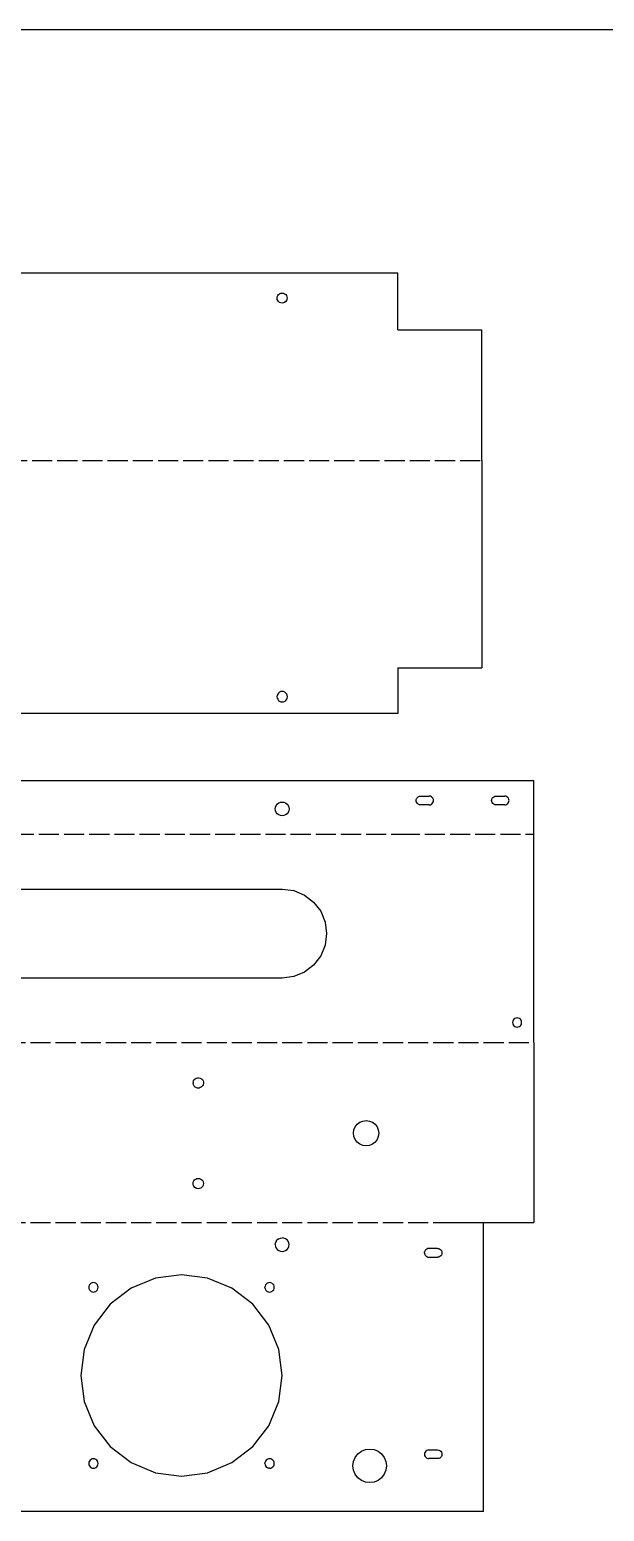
# Model space of a CAD drawing. Extents: x -1267 to 2080, y -21 to 4009.
# Drawn here: x 83 to 426, y 3126 to 4009 of the extents above; entities that cross this region are included whole.
import ezdxf

# ---------------------------------------------------------------- set-up
doc = ezdxf.new("R2010")
doc.units = 0
doc.linetypes.add('ACAD_ISO02W100', pattern=[15, 12, -3])
doc.layers.add('Layer0', color=7, linetype='Continuous', true_color=0xffffff)

msp = doc.modelspace()

# ---------------------------------------------------------------- linework, layer by layer
at = {"layer": 'Layer0'}
for p, q in [((-1059.02, 4008.75, -25.52), (596.48, 4008.75, -25.52)), ((-435.07, 3863.78, -25.51), (302.93, 3863.78, -25.51)), ((302.93, 3829.78, -25.51), (302.93, 3863.78, -25.51)), ((230.9, 3848.78, -25.51), (231, 3849.56, -25.51)), ((231, 3849.56, -25.51), (231.3, 3850.28, -25.51)), ((231.3, 3850.28, -25.51), (231.77, 3850.9, -25.51)), ((231.77, 3850.9, -25.51), (232.4, 3851.38, -25.51)), ((232.4, 3851.38, -25.51), (233.12, 3851.68, -25.51)), ((233.12, 3851.68, -25.51), (233.9, 3851.78, -25.51)), ((233.9, 3851.78, -25.51), (234.67, 3851.68, -25.51)), ((234.67, 3851.68, -25.51), (235.4, 3851.38, -25.51)), ((235.4, 3851.38, -25.51), (236.02, 3850.9, -25.51)), ((236.02, 3850.9, -25.51), (236.49, 3850.28, -25.51)), ((236.49, 3850.28, -25.51), (236.79, 3849.56, -25.51)), ((236.79, 3849.56, -25.51), (236.9, 3848.78, -25.51)), ((231, 3848, -25.51), (230.9, 3848.78, -25.51)), ((231.3, 3847.28, -25.51), (231, 3848, -25.51)), ((231.77, 3846.66, -25.51), (231.3, 3847.28, -25.51)), ((232.4, 3846.18, -25.51), (231.77, 3846.66, -25.51)), ((233.12, 3845.88, -25.51), (232.4, 3846.18, -25.51)), ((233.9, 3845.78, -25.51), (233.12, 3845.88, -25.51)), ((234.67, 3845.88, -25.51), (233.9, 3845.78, -25.51)), ((235.4, 3846.18, -25.51), (234.67, 3845.88, -25.51)), ((236.02, 3846.66, -25.51), (235.4, 3846.18, -25.51)), ((236.49, 3847.28, -25.51), (236.02, 3846.66, -25.51)), ((236.79, 3848, -25.51), (236.49, 3847.28, -25.51)), ((236.9, 3848.78, -25.51), (236.79, 3848, -25.51)), ((302.93, 3829.78, -25.51), (352.93, 3829.78, -25.51)), ((352.93, 3751.98, -25.51), (352.93, 3829.78, -25.51)), ((352.93, 3751.98, -25.51), (352.93, 3628.41, -25.51)), ((302.93, 3628.41, -25.51), (302.93, 3601.28, -25.51)), ((302.93, 3628.41, -25.51), (352.93, 3628.41, -25.51)), ((230.94, 3612.08, -25.51), (230.83, 3611.28, -25.51)), ((230.83, 3611.28, -25.51), (230.94, 3610.48, -25.51)), ((231.25, 3612.83, -25.51), (230.94, 3612.08, -25.51)), ((231.74, 3613.47, -25.51), (231.25, 3612.83, -25.51)), ((232.38, 3613.96, -25.51), (231.74, 3613.47, -25.51)), ((233.13, 3614.27, -25.51), (232.38, 3613.96, -25.51)), ((233.93, 3614.38, -25.51), (233.13, 3614.27, -25.51)), ((234.74, 3614.27, -25.51), (233.93, 3614.38, -25.51)), ((235.48, 3613.96, -25.51), (234.74, 3614.27, -25.51)), ((236.12, 3613.47, -25.51), (235.48, 3613.96, -25.51)), ((236.62, 3612.83, -25.51), (236.12, 3613.47, -25.51)), ((236.93, 3612.08, -25.51), (236.62, 3612.83, -25.51)), ((237.03, 3611.28, -25.51), (236.93, 3612.08, -25.51)), ((236.93, 3610.48, -25.51), (237.03, 3611.28, -25.51)), ((230.94, 3610.48, -25.51), (231.25, 3609.73, -25.51)), ((231.25, 3609.73, -25.51), (231.74, 3609.09, -25.51)), ((231.74, 3609.09, -25.51), (232.38, 3608.59, -25.51)), ((232.38, 3608.59, -25.51), (233.13, 3608.28, -25.51)), ((233.13, 3608.28, -25.51), (233.93, 3608.18, -25.51)), ((233.93, 3608.18, -25.51), (234.74, 3608.28, -25.51)), ((234.74, 3608.28, -25.51), (235.48, 3608.59, -25.51)), ((235.48, 3608.59, -25.51), (236.12, 3609.09, -25.51)), ((236.12, 3609.09, -25.51), (236.62, 3609.73, -25.51)), ((236.62, 3609.73, -25.51), (236.93, 3610.48, -25.51)), ((302.93, 3601.28, -25.51), (-435.07, 3601.28, -25.51)), ((-516.07, 3561.43, -25.64), (383.93, 3561.43, -25.64)), ((383.93, 3529.43, -25.55), (383.93, 3561.43, -25.64)), ((313.73, 3549.43, -25.61), (313.82, 3550.1, -25.61)), ((313.82, 3548.76, -25.6), (313.73, 3549.43, -25.61)), ((313.82, 3550.1, -25.61), (314.08, 3550.73, -25.61)), ((314.08, 3550.73, -25.61), (314.49, 3551.27, -25.61)), ((314.49, 3551.27, -25.61), (315.03, 3551.68, -25.61)), ((315.03, 3551.68, -25.61), (315.66, 3551.94, -25.61)), ((315.66, 3551.94, -25.61), (316.33, 3552.03, -25.61)), ((316.33, 3552.03, -25.61), (321.53, 3552.03, -25.61)), ((322.21, 3551.94, -25.61), (321.53, 3552.03, -25.61)), ((322.83, 3551.68, -25.61), (322.21, 3551.94, -25.61)), ((323.37, 3551.27, -25.61), (322.83, 3551.68, -25.61)), ((323.78, 3550.73, -25.61), (323.37, 3551.27, -25.61)), ((324.04, 3550.1, -25.61), (323.78, 3550.73, -25.61)), ((324.13, 3549.43, -25.61), (324.04, 3550.1, -25.61)), ((324.04, 3548.76, -25.6), (324.13, 3549.43, -25.61)), ((358.73, 3549.43, -25.61), (358.82, 3550.1, -25.61)), ((358.82, 3548.76, -25.6), (358.73, 3549.43, -25.61)), ((358.82, 3550.1, -25.61), (359.08, 3550.73, -25.61)), ((359.08, 3550.73, -25.61), (359.49, 3551.27, -25.61)), ((359.49, 3551.27, -25.61), (360.03, 3551.68, -25.61)), ((360.03, 3551.68, -25.61), (360.66, 3551.94, -25.61)), ((360.66, 3551.94, -25.61), (361.33, 3552.03, -25.61)), ((361.33, 3552.03, -25.61), (366.53, 3552.03, -25.61)), ((367.21, 3551.94, -25.61), (366.53, 3552.03, -25.61)), ((367.83, 3551.68, -25.61), (367.21, 3551.94, -25.61)), ((368.37, 3551.27, -25.61), (367.83, 3551.68, -25.61)), ((368.78, 3550.73, -25.61), (368.37, 3551.27, -25.61)), ((369.04, 3550.1, -25.61), (368.78, 3550.73, -25.61)), ((369.13, 3549.43, -25.61), (369.04, 3550.1, -25.61)), ((369.04, 3548.76, -25.6), (369.13, 3549.43, -25.61)), ((229.82, 3544.39, -25.59), (229.96, 3545.45, -25.59)), ((229.96, 3543.33, -25.59), (229.82, 3544.39, -25.59)), ((229.96, 3545.45, -25.59), (230.37, 3546.44, -25.6)), ((230.37, 3542.34, -25.59), (229.96, 3543.33, -25.59)), ((230.37, 3546.44, -25.6), (231.02, 3547.29, -25.6)), ((231.02, 3541.49, -25.58), (230.37, 3542.34, -25.59)), ((231.02, 3547.29, -25.6), (231.87, 3547.94, -25.6)), ((231.87, 3540.84, -25.58), (231.02, 3541.49, -25.58)), ((231.87, 3547.94, -25.6), (232.86, 3548.35, -25.6)), ((232.86, 3540.43, -25.58), (231.87, 3540.84, -25.58)), ((232.86, 3548.35, -25.6), (233.92, 3548.49, -25.6)), ((233.92, 3548.49, -25.6), (234.98, 3548.35, -25.6)), ((234.98, 3548.35, -25.6), (235.97, 3547.94, -25.6)), ((235.97, 3540.84, -25.58), (234.98, 3540.43, -25.58)), ((235.97, 3547.94, -25.6), (236.82, 3547.29, -25.6)), ((236.82, 3541.49, -25.58), (235.97, 3540.84, -25.58)), ((236.82, 3547.29, -25.6), (237.47, 3546.44, -25.6)), ((237.47, 3542.34, -25.59), (236.82, 3541.49, -25.58)), ((237.47, 3546.44, -25.6), (237.88, 3545.45, -25.59)), ((237.88, 3543.33, -25.59), (237.47, 3542.34, -25.59)), ((237.88, 3545.45, -25.59), (238.02, 3544.39, -25.59)), ((238.02, 3544.39, -25.59), (237.88, 3543.33, -25.59)), ((314.08, 3548.13, -25.6), (313.82, 3548.76, -25.6)), ((314.49, 3547.59, -25.6), (314.08, 3548.13, -25.6)), ((315.03, 3547.18, -25.6), (314.49, 3547.59, -25.6)), ((315.66, 3546.92, -25.6), (315.03, 3547.18, -25.6)), ((316.33, 3546.83, -25.6), (315.66, 3546.92, -25.6)), ((321.53, 3546.83, -25.6), (316.33, 3546.83, -25.6)), ((321.53, 3546.83, -25.6), (322.21, 3546.92, -25.6)), ((322.21, 3546.92, -25.6), (322.83, 3547.18, -25.6)), ((322.83, 3547.18, -25.6), (323.37, 3547.59, -25.6)), ((323.37, 3547.59, -25.6), (323.78, 3548.13, -25.6)), ((323.78, 3548.13, -25.6), (324.04, 3548.76, -25.6)), ((359.08, 3548.13, -25.6), (358.82, 3548.76, -25.6)), ((359.49, 3547.59, -25.6), (359.08, 3548.13, -25.6)), ((360.03, 3547.18, -25.6), (359.49, 3547.59, -25.6)), ((360.66, 3546.92, -25.6), (360.03, 3547.18, -25.6)), ((361.33, 3546.83, -25.6), (360.66, 3546.92, -25.6)), ((366.53, 3546.83, -25.6), (361.33, 3546.83, -25.6)), ((366.53, 3546.83, -25.6), (367.21, 3546.92, -25.6)), ((367.21, 3546.92, -25.6), (367.83, 3547.18, -25.6)), ((367.83, 3547.18, -25.6), (368.37, 3547.59, -25.6)), ((368.37, 3547.59, -25.6), (368.78, 3548.13, -25.6)), ((368.78, 3548.13, -25.6), (369.04, 3548.76, -25.6)), ((233.92, 3540.29, -25.58), (232.86, 3540.43, -25.58)), ((234.98, 3540.43, -25.58), (233.92, 3540.29, -25.58)), ((383.93, 3407.93, -25.51), (383.93, 3529.43, -25.51)), ((-368.07, 3496.63, -25.51), (233.93, 3496.63, -25.51)), ((233.93, 3496.63, -25.51), (240.79, 3495.73, -25.51)), ((240.79, 3495.73, -25.51), (247.18, 3493.08, -25.51)), ((247.18, 3493.08, -25.51), (252.67, 3488.87, -25.51)), ((252.67, 3488.87, -25.51), (256.88, 3483.38, -25.51)), ((256.88, 3483.38, -25.51), (259.53, 3476.99, -25.51)), ((259.53, 3476.99, -25.51), (260.43, 3470.13, -25.51)), ((260.43, 3470.13, -25.51), (259.53, 3463.27, -25.51)), ((259.53, 3463.27, -25.51), (256.88, 3456.88, -25.51)), ((256.88, 3456.88, -25.51), (252.67, 3451.39, -25.51)), ((233.93, 3443.63, -25.51), (-368.07, 3443.63, -25.51)), ((240.79, 3444.53, -25.51), (233.93, 3443.63, -25.51)), ((247.18, 3447.18, -25.51), (240.79, 3444.53, -25.51)), ((252.67, 3451.39, -25.51), (247.18, 3447.18, -25.51)), ((371.32, 3417.83, -25.51), (371.23, 3417.13, -25.51)), ((371.23, 3417.13, -25.51), (371.32, 3416.43, -25.51)), ((371.59, 3418.48, -25.51), (371.32, 3417.83, -25.51)), ((372.02, 3419.04, -25.51), (371.59, 3418.48, -25.51)), ((372.58, 3419.47, -25.51), (372.02, 3419.04, -25.51)), ((373.23, 3419.74, -25.51), (372.58, 3419.47, -25.51)), ((373.93, 3419.83, -25.51), (373.23, 3419.74, -25.51)), ((374.63, 3419.74, -25.51), (373.93, 3419.83, -25.51)), ((375.28, 3419.47, -25.51), (374.63, 3419.74, -25.51)), ((375.84, 3419.04, -25.51), (375.28, 3419.47, -25.51)), ((376.27, 3418.48, -25.51), (375.84, 3419.04, -25.51)), ((376.54, 3417.83, -25.51), (376.27, 3418.48, -25.51)), ((376.63, 3417.13, -25.51), (376.54, 3417.83, -25.51)), ((376.54, 3416.43, -25.51), (376.63, 3417.13, -25.51)), ((371.32, 3416.43, -25.51), (371.59, 3415.78, -25.51)), ((371.59, 3415.78, -25.51), (372.02, 3415.22, -25.51)), ((372.02, 3415.22, -25.51), (372.58, 3414.79, -25.51)), ((372.58, 3414.79, -25.51), (373.23, 3414.53, -25.51)), ((373.23, 3414.53, -25.51), (373.93, 3414.43, -25.51)), ((373.93, 3414.43, -25.51), (374.63, 3414.53, -25.51)), ((374.63, 3414.53, -25.51), (375.28, 3414.79, -25.51)), ((375.28, 3414.79, -25.51), (375.84, 3415.22, -25.51)), ((375.84, 3415.22, -25.51), (376.27, 3415.78, -25.51)), ((376.27, 3415.78, -25.51), (376.54, 3416.43, -25.51)), ((383.93, 3405.17, -25.51), (383.93, 3407.93, -25.51)), ((383.93, 3405.17, -25.51), (383.93, 3297.87, -25.55)), ((180.86, 3381.54, -25.52), (181.06, 3382.33, -25.52)), ((181.06, 3382.33, -25.52), (181.45, 3383.03, -25.52)), ((181.45, 3383.03, -25.52), (182.02, 3383.61, -25.52)), ((182.02, 3383.61, -25.52), (182.72, 3384.02, -25.52)), ((182.72, 3384.02, -25.52), (183.5, 3384.24, -25.52)), ((183.5, 3384.24, -25.52), (184.31, 3384.25, -25.52)), ((184.31, 3384.25, -25.52), (185.09, 3384.05, -25.52)), ((185.09, 3384.05, -25.52), (185.79, 3383.65, -25.52)), ((185.79, 3383.65, -25.52), (186.37, 3383.08, -25.52)), ((186.37, 3383.08, -25.52), (186.78, 3382.39, -25.52)), ((186.78, 3382.39, -25.52), (187, 3381.61, -25.52)), ((187, 3381.61, -25.52), (187.01, 3380.8, -25.52)), ((180.86, 3381.54, -25.52), (180.86, 3380.73, -25.52)), ((181.08, 3379.95, -25.52), (180.86, 3380.73, -25.52)), ((181.49, 3379.26, -25.52), (181.08, 3379.95, -25.52)), ((182.07, 3378.69, -25.52), (181.49, 3379.26, -25.52)), ((182.78, 3378.29, -25.52), (182.07, 3378.69, -25.52)), ((183.56, 3378.09, -25.52), (182.78, 3378.29, -25.52)), ((184.37, 3378.1, -25.52), (183.56, 3378.09, -25.52)), ((185.15, 3378.32, -25.52), (184.37, 3378.1, -25.52)), ((185.85, 3378.73, -25.52), (185.15, 3378.32, -25.52)), ((186.41, 3379.31, -25.52), (185.85, 3378.73, -25.52)), ((186.81, 3380.01, -25.52), (186.41, 3379.31, -25.52)), ((187.01, 3380.8, -25.52), (186.81, 3380.01, -25.52)), ((277.44, 3354.92, -25.53), (278.63, 3356.47, -25.53)), ((278.63, 3356.47, -25.53), (280.18, 3357.66, -25.53)), ((280.18, 3357.66, -25.53), (281.99, 3358.41, -25.53)), ((281.99, 3358.41, -25.53), (283.93, 3358.67, -25.53)), ((283.93, 3358.67, -25.53), (285.87, 3358.41, -25.53)), ((285.87, 3358.41, -25.53), (287.68, 3357.66, -25.53)), ((287.68, 3357.66, -25.53), (289.24, 3356.47, -25.53)), ((289.24, 3356.47, -25.53), (290.43, 3354.92, -25.53)), ((276.43, 3351.17, -25.53), (276.69, 3353.11, -25.53)), ((276.69, 3349.23, -25.53), (276.43, 3351.17, -25.53)), ((276.69, 3353.11, -25.53), (277.44, 3354.92, -25.53)), ((277.44, 3347.42, -25.53), (276.69, 3349.23, -25.53)), ((278.63, 3345.87, -25.53), (277.44, 3347.42, -25.53)), ((290.43, 3347.42, -25.53), (289.24, 3345.87, -25.53)), ((290.43, 3354.92, -25.53), (291.18, 3353.11, -25.53)), ((291.18, 3349.23, -25.53), (290.43, 3347.42, -25.53)), ((291.18, 3353.11, -25.53), (291.43, 3351.17, -25.53)), ((291.43, 3351.17, -25.53), (291.18, 3349.23, -25.53)), ((280.18, 3344.67, -25.53), (278.63, 3345.87, -25.53)), ((281.99, 3343.93, -25.53), (280.18, 3344.67, -25.53)), ((283.93, 3343.67, -25.53), (281.99, 3343.93, -25.53)), ((285.87, 3343.93, -25.53), (283.93, 3343.67, -25.53)), ((287.68, 3344.67, -25.53), (285.87, 3343.93, -25.53)), ((289.24, 3345.87, -25.53), (287.68, 3344.67, -25.53)), ((180.83, 3321.17, -25.54), (180.94, 3321.97, -25.54)), ((180.94, 3320.37, -25.54), (180.83, 3321.17, -25.54)), ((180.94, 3321.97, -25.54), (181.25, 3322.72, -25.54)), ((181.25, 3319.62, -25.54), (180.94, 3320.37, -25.54)), ((181.25, 3322.72, -25.54), (181.74, 3323.36, -25.54)), ((181.74, 3323.36, -25.54), (182.38, 3323.85, -25.54)), ((182.38, 3323.85, -25.54), (183.13, 3324.16, -25.54)), ((183.13, 3324.16, -25.54), (183.93, 3324.27, -25.54)), ((183.93, 3324.27, -25.54), (184.74, 3324.16, -25.54)), ((184.74, 3324.16, -25.54), (185.48, 3323.85, -25.54)), ((185.48, 3323.85, -25.54), (186.12, 3323.36, -25.54)), ((186.12, 3323.36, -25.54), (186.62, 3322.72, -25.54)), ((186.62, 3322.72, -25.54), (186.93, 3321.97, -25.54)), ((186.93, 3320.37, -25.54), (186.62, 3319.62, -25.54)), ((186.93, 3321.97, -25.54), (187.03, 3321.17, -25.54)), ((187.03, 3321.17, -25.54), (186.93, 3320.37, -25.54)), ((181.74, 3318.98, -25.54), (181.25, 3319.62, -25.54)), ((182.38, 3318.49, -25.54), (181.74, 3318.98, -25.54)), ((183.13, 3318.18, -25.54), (182.38, 3318.49, -25.54)), ((183.93, 3318.07, -25.54), (183.13, 3318.18, -25.54)), ((184.74, 3318.18, -25.54), (183.93, 3318.07, -25.54)), ((185.48, 3318.49, -25.54), (184.74, 3318.18, -25.54)), ((186.12, 3318.98, -25.54), (185.48, 3318.49, -25.54)), ((186.62, 3319.62, -25.54), (186.12, 3318.98, -25.54)), ((328.93, 3297.87, -25.55), (353.93, 3297.87, -25.55)), ((353.93, 3297.87, -25.55), (383.93, 3297.87, -25.55)), ((353.93, 3125.83, -25.55), (353.93, 3297.87, -25.55)), ((229.83, 3284.75, -25.55), (229.97, 3285.81, -25.55)), ((229.83, 3284.75, -25.55), (229.97, 3283.69, -25.55)), ((230.38, 3286.8, -25.55), (229.97, 3285.81, -25.55)), ((230.38, 3286.8, -25.55), (231.03, 3287.65, -25.55)), ((231.88, 3288.3, -25.55), (231.03, 3287.65, -25.55)), ((231.88, 3288.3, -25.55), (232.87, 3288.71, -25.55)), ((232.87, 3288.71, -25.55), (233.93, 3288.85, -25.55)), ((234.99, 3288.71, -25.55), (233.93, 3288.85, -25.55)), ((235.98, 3288.3, -25.55), (234.99, 3288.71, -25.55)), ((236.83, 3287.65, -25.55), (235.98, 3288.3, -25.55)), ((237.48, 3286.8, -25.55), (236.83, 3287.65, -25.55)), ((237.89, 3285.81, -25.55), (237.48, 3286.8, -25.55)), ((238.03, 3284.75, -25.55), (237.89, 3285.81, -25.55)), ((237.89, 3283.69, -25.55), (238.03, 3284.75, -25.55)), ((229.97, 3283.69, -25.55), (230.38, 3282.7, -25.55)), ((230.38, 3282.7, -25.55), (231.03, 3281.85, -25.55)), ((231.03, 3281.85, -25.55), (231.88, 3281.2, -25.55)), ((231.88, 3281.2, -25.55), (232.87, 3280.79, -25.55)), ((232.87, 3280.79, -25.55), (233.93, 3280.65, -25.55)), ((233.93, 3280.65, -25.55), (234.99, 3280.79, -25.55)), ((234.99, 3280.79, -25.55), (235.98, 3281.2, -25.55)), ((235.98, 3281.2, -25.55), (236.83, 3281.85, -25.55)), ((236.83, 3281.85, -25.55), (237.48, 3282.7, -25.55)), ((237.48, 3282.7, -25.55), (237.89, 3283.69, -25.55)), ((318.73, 3279.88, -25.55), (318.82, 3280.55, -25.55)), ((318.73, 3279.88, -25.55), (318.82, 3279.21, -25.55)), ((319.08, 3281.18, -25.55), (318.82, 3280.55, -25.55)), ((318.82, 3279.21, -25.55), (319.08, 3278.58, -25.55)), ((319.49, 3281.72, -25.55), (319.08, 3281.18, -25.55)), ((319.08, 3278.58, -25.55), (319.49, 3278.04, -25.55)), ((320.03, 3282.13, -25.55), (319.49, 3281.72, -25.55)), ((319.49, 3278.04, -25.55), (320.03, 3277.63, -25.55)), ((320.66, 3282.39, -25.55), (320.03, 3282.13, -25.55)), ((320.03, 3277.63, -25.55), (320.66, 3277.37, -25.55)), ((321.33, 3282.48, -25.55), (320.66, 3282.39, -25.55)), ((320.66, 3277.37, -25.55), (321.33, 3277.28, -25.55)), ((326.53, 3282.48, -25.55), (321.33, 3282.48, -25.55)), ((321.33, 3277.28, -25.55), (326.53, 3277.28, -25.55)), ((326.53, 3282.48, -25.55), (327.21, 3282.39, -25.55)), ((327.21, 3277.37, -25.55), (326.53, 3277.28, -25.55)), ((327.21, 3282.39, -25.55), (327.83, 3282.13, -25.55)), ((327.83, 3277.63, -25.55), (327.21, 3277.37, -25.55)), ((327.83, 3282.13, -25.55), (328.37, 3281.72, -25.55)), ((328.37, 3278.04, -25.55), (327.83, 3277.63, -25.55)), ((328.37, 3281.72, -25.55), (328.78, 3281.18, -25.55)), ((328.78, 3278.58, -25.55), (328.37, 3278.04, -25.55)), ((328.78, 3281.18, -25.55), (329.04, 3280.55, -25.55)), ((329.04, 3279.21, -25.55), (328.78, 3278.58, -25.55)), ((329.04, 3280.55, -25.55), (329.13, 3279.88, -25.55)), ((329.13, 3279.88, -25.55), (329.04, 3279.21, -25.55)), ((173.93, 3266.83, -25.55), (158.4, 3264.79, -25.55)), ((189.46, 3264.79, -25.55), (173.93, 3266.83, -25.55)), ((118.73, 3260.06, -25.55), (118.63, 3259.33, -25.55)), ((118.63, 3259.33, -25.55), (118.73, 3258.61, -25.55)), ((119.01, 3260.73, -25.55), (118.73, 3260.06, -25.55)), ((118.73, 3258.61, -25.55), (119.01, 3257.93, -25.55)), ((119.45, 3261.31, -25.55), (119.01, 3260.73, -25.55)), ((120.03, 3261.76, -25.55), (119.45, 3261.31, -25.55)), ((120.71, 3262.04, -25.55), (120.03, 3261.76, -25.55)), ((121.43, 3262.13, -25.55), (120.71, 3262.04, -25.55)), ((122.16, 3262.04, -25.55), (121.43, 3262.13, -25.55)), ((122.83, 3261.76, -25.55), (122.16, 3262.04, -25.55)), ((123.41, 3261.31, -25.55), (122.83, 3261.76, -25.55)), ((123.86, 3260.73, -25.55), (123.41, 3261.31, -25.55)), ((124.14, 3260.06, -25.55), (123.86, 3260.73, -25.55)), ((123.86, 3257.93, -25.55), (124.14, 3258.61, -25.55)), ((124.23, 3259.33, -25.55), (124.14, 3260.06, -25.55)), ((124.14, 3258.61, -25.55), (124.23, 3259.33, -25.55)), ((143.93, 3258.79, -25.55), (131.51, 3249.26, -25.55)), ((158.4, 3264.79, -25.55), (143.93, 3258.79, -25.55)), ((203.93, 3258.79, -25.55), (189.46, 3264.79, -25.55)), ((216.36, 3249.26, -25.55), (203.93, 3258.79, -25.55)), ((223.73, 3260.06, -25.55), (223.63, 3259.33, -25.55)), ((223.73, 3258.61, -25.55), (223.63, 3259.33, -25.55)), ((224.01, 3260.73, -25.55), (223.73, 3260.06, -25.55)), ((223.73, 3258.61, -25.55), (224.01, 3257.93, -25.55)), ((224.45, 3261.31, -25.55), (224.01, 3260.73, -25.55)), ((225.03, 3261.76, -25.55), (224.45, 3261.31, -25.55)), ((225.71, 3262.04, -25.55), (225.03, 3261.76, -25.55)), ((226.43, 3262.13, -25.55), (225.71, 3262.04, -25.55)), ((227.16, 3262.04, -25.55), (226.43, 3262.13, -25.55)), ((227.83, 3261.76, -25.55), (227.16, 3262.04, -25.55)), ((228.41, 3261.31, -25.55), (227.83, 3261.76, -25.55)), ((228.86, 3260.73, -25.55), (228.41, 3261.31, -25.55)), ((229.14, 3260.06, -25.55), (228.86, 3260.73, -25.55)), ((228.86, 3257.93, -25.55), (229.14, 3258.61, -25.55)), ((229.23, 3259.33, -25.55), (229.14, 3260.06, -25.55)), ((229.14, 3258.61, -25.55), (229.23, 3259.33, -25.55)), ((119.01, 3257.93, -25.55), (119.45, 3257.35, -25.55)), ((119.45, 3257.35, -25.55), (120.03, 3256.91, -25.55)), ((120.03, 3256.91, -25.55), (120.71, 3256.63, -25.55)), ((120.71, 3256.63, -25.55), (121.43, 3256.53, -25.55)), ((121.43, 3256.53, -25.55), (122.16, 3256.63, -25.55)), ((131.51, 3249.26, -25.55), (121.97, 3236.83, -25.55)), ((122.16, 3256.63, -25.55), (122.83, 3256.91, -25.55)), ((122.83, 3256.91, -25.55), (123.41, 3257.35, -25.55)), ((123.41, 3257.35, -25.55), (123.86, 3257.93, -25.55)), ((225.89, 3236.83, -25.55), (216.36, 3249.26, -25.55)), ((224.01, 3257.93, -25.55), (224.45, 3257.35, -25.55)), ((224.45, 3257.35, -25.55), (225.03, 3256.91, -25.55)), ((225.03, 3256.91, -25.55), (225.71, 3256.63, -25.55)), ((225.71, 3256.63, -25.55), (226.43, 3256.53, -25.55)), ((226.43, 3256.53, -25.55), (227.16, 3256.63, -25.55)), ((227.16, 3256.63, -25.55), (227.83, 3256.91, -25.55)), ((227.83, 3256.91, -25.55), (228.41, 3257.35, -25.55)), ((228.41, 3257.35, -25.55), (228.86, 3257.93, -25.55)), ((121.97, 3236.83, -25.55), (115.98, 3222.36, -25.55)), ((231.89, 3222.36, -25.55), (225.89, 3236.83, -25.55)), ((115.98, 3222.36, -25.55), (113.93, 3206.83, -25.55)), ((233.93, 3206.83, -25.55), (231.89, 3222.36, -25.55)), ((113.93, 3206.83, -25.55), (115.98, 3191.3, -25.55)), ((231.89, 3191.3, -25.55), (233.93, 3206.83, -25.55)), ((115.98, 3191.3, -25.55), (121.97, 3176.83, -25.55)), ((225.89, 3176.83, -25.55), (231.89, 3191.3, -25.55)), ((121.97, 3176.83, -25.55), (131.51, 3164.41, -25.55)), ((216.36, 3164.41, -25.55), (225.89, 3176.83, -25.55)), ((131.51, 3164.41, -25.55), (143.93, 3154.87, -25.55)), ((203.93, 3154.87, -25.55), (216.36, 3164.41, -25.55)), ((279.02, 3160.03, -25.55), (281.1, 3161.62, -25.55)), ((281.1, 3161.62, -25.55), (283.51, 3162.62, -25.55)), ((283.51, 3162.62, -25.55), (286.1, 3162.96, -25.55)), ((286.1, 3162.96, -25.55), (288.68, 3162.62, -25.55)), ((288.68, 3162.62, -25.55), (291.1, 3161.62, -25.55)), ((291.1, 3161.62, -25.55), (293.17, 3160.03, -25.55)), ((319.08, 3161.18, -25.55), (318.82, 3160.55, -25.55)), ((319.49, 3161.72, -25.55), (319.08, 3161.18, -25.55)), ((320.03, 3162.13, -25.55), (319.49, 3161.72, -25.55)), ((320.66, 3162.39, -25.55), (320.03, 3162.13, -25.55)), ((321.33, 3162.48, -25.55), (320.66, 3162.39, -25.55)), ((321.33, 3162.48, -25.55), (326.53, 3162.48, -25.55)), ((326.53, 3162.48, -25.55), (327.21, 3162.39, -25.55)), ((327.21, 3162.39, -25.55), (327.83, 3162.13, -25.55)), ((327.83, 3162.13, -25.55), (328.37, 3161.72, -25.55)), ((328.37, 3161.72, -25.55), (328.78, 3161.18, -25.55)), ((328.78, 3161.18, -25.55), (329.04, 3160.55, -25.55)), ((118.73, 3155.06, -25.55), (118.63, 3154.33, -25.55)), ((118.63, 3154.33, -25.55), (118.73, 3153.61, -25.55)), ((119.01, 3155.73, -25.55), (118.73, 3155.06, -25.55)), ((118.73, 3153.61, -25.55), (119.01, 3152.93, -25.55)), ((119.45, 3156.31, -25.55), (119.01, 3155.73, -25.55)), ((119.01, 3152.93, -25.55), (119.45, 3152.35, -25.55)), ((120.03, 3156.76, -25.55), (119.45, 3156.31, -25.55)), ((119.45, 3152.35, -25.55), (120.03, 3151.91, -25.55)), ((120.71, 3157.04, -25.55), (120.03, 3156.76, -25.55)), ((121.43, 3157.13, -25.55), (120.71, 3157.04, -25.55)), ((122.16, 3157.04, -25.55), (121.43, 3157.13, -25.55)), ((122.83, 3156.76, -25.55), (122.16, 3157.04, -25.55)), ((123.41, 3156.31, -25.55), (122.83, 3156.76, -25.55)), ((122.83, 3151.91, -25.55), (123.41, 3152.35, -25.55)), ((123.86, 3155.73, -25.55), (123.41, 3156.31, -25.55)), ((123.41, 3152.35, -25.55), (123.86, 3152.93, -25.55)), ((124.14, 3155.06, -25.55), (123.86, 3155.73, -25.55)), ((123.86, 3152.93, -25.55), (124.14, 3153.61, -25.55)), ((124.23, 3154.33, -25.55), (124.14, 3155.06, -25.55)), ((124.14, 3153.61, -25.55), (124.23, 3154.33, -25.55)), ((143.93, 3154.87, -25.55), (158.4, 3148.88, -25.55)), ((189.46, 3148.88, -25.55), (203.93, 3154.87, -25.55)), ((223.63, 3154.33, -25.55), (223.73, 3155.06, -25.55)), ((223.63, 3154.33, -25.55), (223.73, 3153.61, -25.55)), ((224.01, 3155.73, -25.55), (223.73, 3155.06, -25.55)), ((223.73, 3153.61, -25.55), (224.01, 3152.93, -25.55)), ((224.45, 3156.31, -25.55), (224.01, 3155.73, -25.55)), ((224.01, 3152.93, -25.55), (224.45, 3152.35, -25.55)), ((225.03, 3156.76, -25.55), (224.45, 3156.31, -25.55)), ((224.45, 3152.35, -25.55), (225.03, 3151.91, -25.55)), ((225.71, 3157.04, -25.55), (225.03, 3156.76, -25.55)), ((226.43, 3157.13, -25.55), (225.71, 3157.04, -25.55)), ((227.16, 3157.04, -25.55), (226.43, 3157.13, -25.55)), ((227.83, 3156.76, -25.55), (227.16, 3157.04, -25.55)), ((228.41, 3156.31, -25.55), (227.83, 3156.76, -25.55)), ((227.83, 3151.91, -25.55), (228.41, 3152.35, -25.55)), ((228.86, 3155.73, -25.55), (228.41, 3156.31, -25.55)), ((228.41, 3152.35, -25.55), (228.86, 3152.93, -25.55)), ((229.14, 3155.06, -25.55), (228.86, 3155.73, -25.55)), ((228.86, 3152.93, -25.55), (229.14, 3153.61, -25.55)), ((229.23, 3154.33, -25.55), (229.14, 3155.06, -25.55)), ((229.14, 3153.61, -25.55), (229.23, 3154.33, -25.55)), ((276.1, 3152.96, -25.55), (276.44, 3155.55, -25.55)), ((276.44, 3150.37, -25.55), (276.1, 3152.96, -25.55)), ((276.44, 3155.55, -25.55), (277.44, 3157.96, -25.55)), ((277.44, 3157.96, -25.55), (279.02, 3160.03, -25.55)), ((293.17, 3160.03, -25.55), (294.76, 3157.96, -25.55)), ((294.76, 3157.96, -25.55), (295.76, 3155.55, -25.55)), ((295.76, 3155.55, -25.55), (296.1, 3152.96, -25.55)), ((296.1, 3152.96, -25.55), (295.76, 3150.37, -25.55)), ((318.82, 3160.55, -25.55), (318.73, 3159.88, -25.55)), ((318.73, 3159.88, -25.55), (318.82, 3159.21, -25.55)), ((318.82, 3159.21, -25.55), (319.08, 3158.58, -25.55)), ((319.08, 3158.58, -25.55), (319.49, 3158.04, -25.55)), ((319.49, 3158.04, -25.55), (320.03, 3157.63, -25.55)), ((320.03, 3157.63, -25.55), (320.66, 3157.37, -25.55)), ((320.66, 3157.37, -25.55), (321.33, 3157.28, -25.55)), ((326.53, 3157.28, -25.55), (321.33, 3157.28, -25.55)), ((327.21, 3157.37, -25.55), (326.53, 3157.28, -25.55)), ((327.83, 3157.63, -25.55), (327.21, 3157.37, -25.55)), ((328.37, 3158.04, -25.55), (327.83, 3157.63, -25.55)), ((328.78, 3158.58, -25.55), (328.37, 3158.04, -25.55)), ((329.04, 3159.21, -25.55), (328.78, 3158.58, -25.55)), ((329.04, 3160.55, -25.55), (329.13, 3159.88, -25.55)), ((329.13, 3159.88, -25.55), (329.04, 3159.21, -25.55)), ((120.03, 3151.91, -25.55), (120.71, 3151.63, -25.55)), ((120.71, 3151.63, -25.55), (121.43, 3151.53, -25.55)), ((121.43, 3151.53, -25.55), (122.16, 3151.63, -25.55)), ((122.16, 3151.63, -25.55), (122.83, 3151.91, -25.55)), ((158.4, 3148.88, -25.55), (173.93, 3146.83, -25.55)), ((173.93, 3146.83, -25.55), (189.46, 3148.88, -25.55)), ((225.03, 3151.91, -25.55), (225.71, 3151.63, -25.55)), ((226.43, 3151.53, -25.55), (225.71, 3151.63, -25.55)), ((226.43, 3151.53, -25.55), (227.16, 3151.63, -25.55)), ((227.16, 3151.63, -25.55), (227.83, 3151.91, -25.55)), ((277.44, 3147.96, -25.55), (276.44, 3150.37, -25.55)), ((279.02, 3145.89, -25.55), (277.44, 3147.96, -25.55)), ((281.1, 3144.3, -25.55), (279.02, 3145.89, -25.55)), ((283.51, 3143.3, -25.55), (281.1, 3144.3, -25.55)), ((286.1, 3142.96, -25.55), (283.51, 3143.3, -25.55)), ((288.68, 3143.3, -25.55), (286.1, 3142.96, -25.55)), ((291.1, 3144.3, -25.55), (288.68, 3143.3, -25.55)), ((293.17, 3145.89, -25.55), (291.1, 3144.3, -25.55)), ((294.76, 3147.96, -25.55), (293.17, 3145.89, -25.55)), ((295.76, 3150.37, -25.55), (294.76, 3147.96, -25.55)), ((353.93, 3125.83, -25.55), (-486.07, 3125.83, -25.55))]:
    msp.add_line(p, q, dxfattribs=at)
at = {"layer": 'Layer0', "color": 2, "linetype": 'ACAD_ISO02W100', "true_color": 0xffff00}
for p, q in [((-485.07, 3751.98, -25.51), (352.93, 3751.98, -25.51)), ((-436.07, 3529.43, -25.55), (303.93, 3529.43, -25.55)), ((303.93, 3529.43, -25.55), (383.93, 3529.43, -25.55)), ((-516.07, 3405.17, -25.51), (383.93, 3405.17, -25.51)), ((-486.07, 3297.87, -25.55), (328.93, 3297.87, -25.55))]:
    msp.add_line(p, q, dxfattribs=at)

doc.saveas('drawing.dxf')
